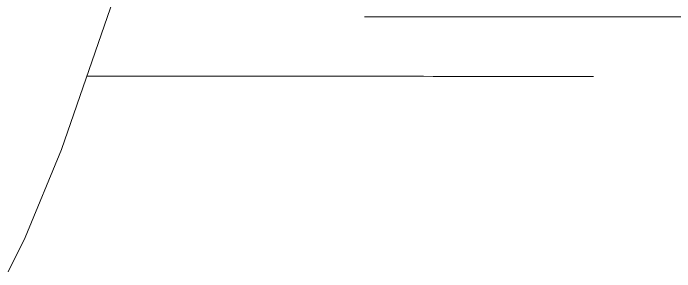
# Model space of a CAD drawing. Header units: millimetres. Extents: x 1680 to 166026, y 35966 to 91121.
# Drawn here: x 69526.2 to 69924.8, y 55615.2 to 55770.9 of the extents above; entities that cross this region are included whole.
import ezdxf

# ---------------------------------------------------------------- set-up
doc = ezdxf.new("R2010")
doc.units = ezdxf.units.MM
doc.linetypes.add('IMPORT-ACAD_ISO03W100', pattern=[762, 304.8, -457.2])
doc.layers.add('A-GENM', color=13, linetype='Continuous', lineweight=18)
doc.layers.add('G-IMPT', color=8, linetype='Continuous', lineweight=18)

# ---------------------------------------------------------------- blocks, each defined once
blk = doc.blocks.new('Furniture_Sofas-Armchairs_Fritz-Hansen_Alphabet-SofaT-Series-PL300-3 - Default-332488-mebel yerləşmə planı')
at = {"layer": 'A-GENM', "color": 253, "linetype": 'IMPORT-ACAD_ISO03W100', "flags": 128}
blk.add_lwpolyline([(-296.41, -106.51), (-296.36, -200.14), (-296.36, -293.78), (-296.36, -387.42), (-296.36, -481.05), (-296.36, -566.14)], dxfattribs=at)
at = {"layer": 'A-GENM', "color": 253, "linetype": 'IMPORT-ACAD_ISO03W100'}
blk.add_open_spline([(-260.66, -578.14), (-260.66, -577), (-260.68, -544.63), (-260.68, -481.03), (-260.58, -387.35), (-260.41, -293.66), (-260.18, -199.98), (-259.97, -137.53), (-259.85, -106.3)], degree=3, knots=[0.44039, 0.44039, 0.44039, 0.44039, 0.4444444, 0.5555556, 0.6666667, 0.7777778, 0.8888889, 1, 1, 1, 1], dxfattribs=at)
at = {"layer": 'G-IMPT', "flags": 128}
blk.add_lwpolyline([(-142.84, -625.87), (-163.48, -615.65), (-216.45, -593.91), (-301.78, -564.22), (-474.09, -508.79), (-607.24, -475.23)], dxfattribs=at)

msp = doc.modelspace()

# ---------------------------------------------------------------- block references
at = {"layer": 'A-GENM', "color": 253, "linetype": 'IMPORT-ACAD_ISO03W100', "rotation": 270.0000000000002}
msp.add_blockref('Furniture_Sofas-Armchairs_Fritz-Hansen_Alphabet-SofaT-Series-PL300-3 - Default-332488-mebel yerləşmə planı', (70149.09, 55472.4), dxfattribs=at)

doc.saveas('drawing.dxf')
